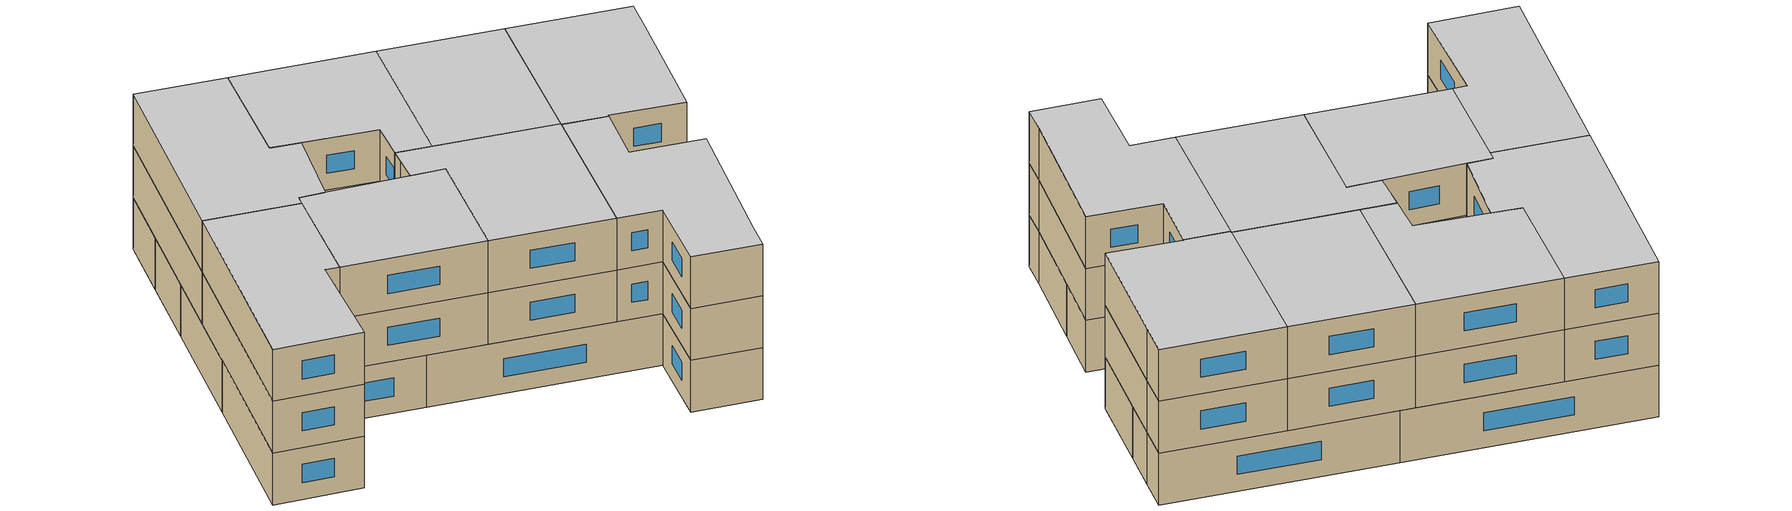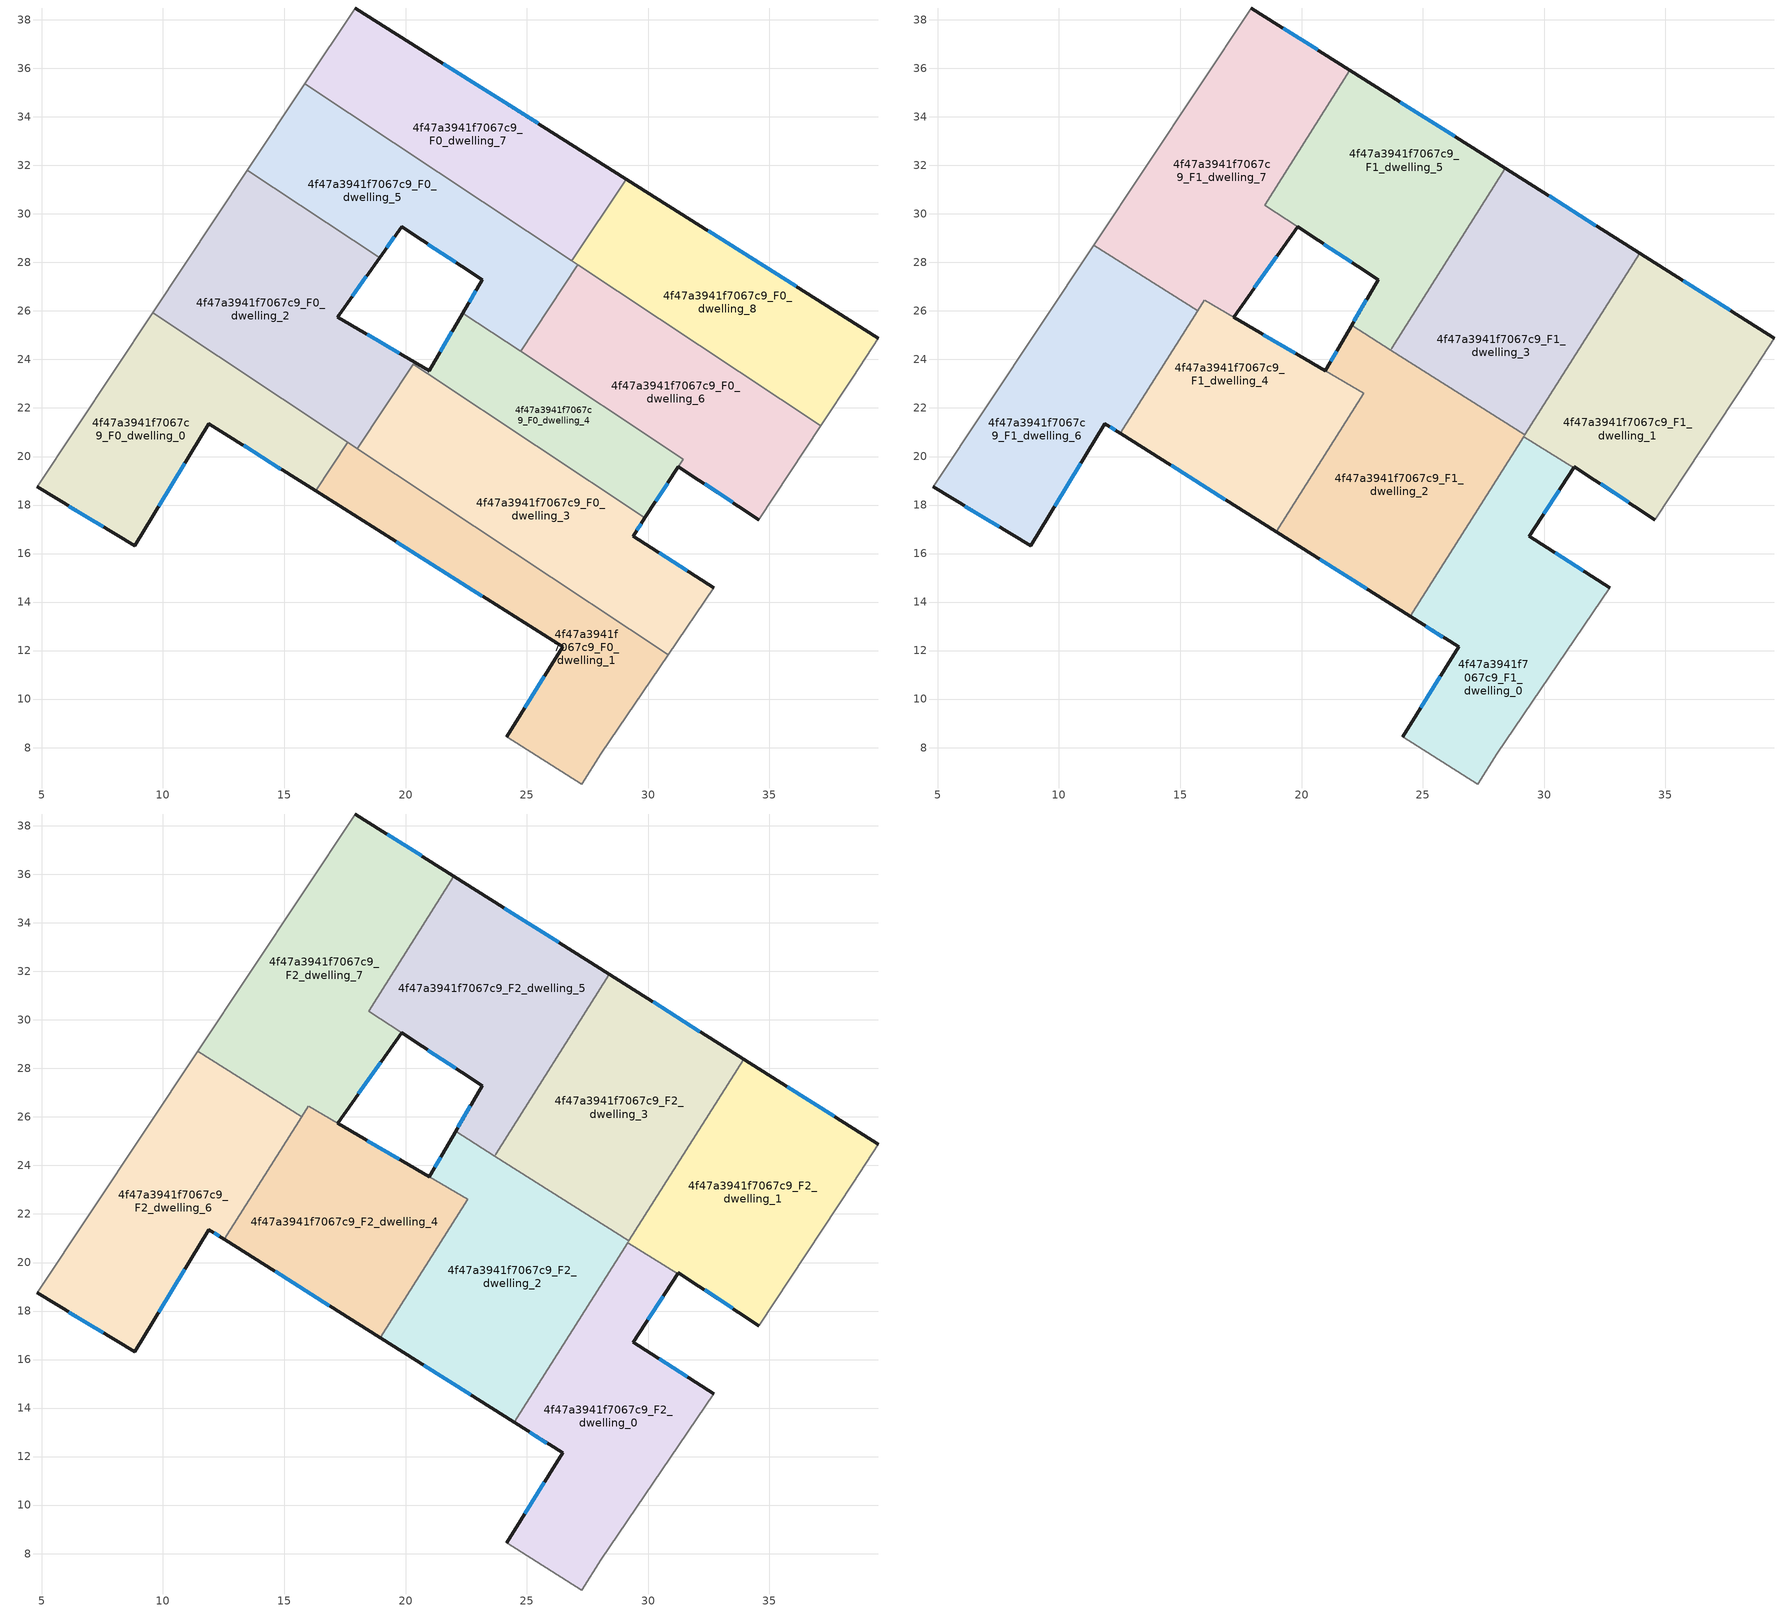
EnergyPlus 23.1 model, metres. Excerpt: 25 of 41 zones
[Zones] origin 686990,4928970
4f47a3941f7067c9_F0_dwelling_0
 floor ground (EU_floor_Construction): 17.63,20.59 16.3,18.58 11.9,21.36 8.84,16.32 4.82,18.75 9.58,25.92 z0
 wall outside (EU_wall_Construction): 4.82,18.75 8.84,16.32 11.9,21.36 16.3,18.58 z0:3
 wall adiabatic (EU_wall_Construction): 9.58,25.92 4.82,18.75 z0:3
 wall to 4f47a3941f7067c9_F0_dwelling_1 (EU_wall_Construction): 16.3,18.58 17.63,20.59 z0:3
 wall to 4f47a3941f7067c9_F0_dwelling_2 (EU_wall_Construction): 17.63,20.59 9.58,25.92 z0:3
 window (EU_Window_Construction): 6.13,17.96 7.53,17.11 / 13.33,20.46 14.87,19.48 / 9.83,17.96 10.9,19.72 z0.98:2.02
4f47a3941f7067c9_F0_dwelling_1
 floor ground (EU_floor_Construction): 30.83,11.83 28.08,7.77 27.26,6.5 24.17,8.45 26.48,12.15 16.3,18.58 17.63,20.59 z0
 wall outside (EU_wall_Construction): 16.3,18.58 26.48,12.15 24.17,8.45 z0:3
 wall adiabatic (EU_wall_Construction): 24.17,8.45 27.26,6.5 28.08,7.77 30.83,11.83 z0:3
 wall to 4f47a3941f7067c9_F0_dwelling_3 (EU_wall_Construction): 30.83,11.83 18.01,20.33 z0:3
 wall to 4f47a3941f7067c9_F0_dwelling_2 (EU_wall_Construction): 18.01,20.33 17.63,20.59 z0:3
 window (EU_Window_Construction): 25.73,10.95 24.92,9.65 / 19.61,16.49 23.17,14.24 z0.98:2.02
4f47a3941f7067c9_F0_dwelling_2
 floor ground (EU_floor_Construction): 18.93,28.19 17.26,25.84 17.2,25.75 20.98,23.54 20.91,23.42 20.32,23.8 18.02,20.33 9.58,25.92 13.48,31.8 z0
 wall outside (EU_wall_Construction): 20.98,23.54 17.2,25.75 17.26,25.84 18.93,28.19 z0:3
 wall adiabatic (EU_wall_Construction): 13.48,31.8 9.58,25.92 z0:3
 wall to 4f47a3941f7067c9_F0_dwelling_5 (EU_wall_Construction): 18.93,28.19 13.48,31.8 z0:3
 wall to 4f47a3941f7067c9_F0_dwelling_3 (EU_wall_Construction): 18.02,20.33 20.32,23.8 20.91,23.42 z0:3
 wall to 4f47a3941f7067c9_F0_dwelling_4 (EU_wall_Construction): 20.91,23.42 20.98,23.54 z0:3
 window (EU_Window_Construction): 17.8,26.6 18.39,27.42 / 19.75,24.26 18.43,25.03 z0.98:2.02
4f47a3941f7067c9_F0_dwelling_3
 floor ground (EU_floor_Construction): 29.87,17.47 29.38,16.72 32.7,14.59 30.83,11.83 18.02,20.33 20.32,23.81 z0
 wall outside (EU_wall_Construction): 32.7,14.59 29.38,16.72 29.87,17.47 z0:3
 wall adiabatic (EU_wall_Construction): 30.83,11.83 32.7,14.59 z0:3
 wall to 4f47a3941f7067c9_F0_dwelling_4 (EU_wall_Construction): 29.87,17.47 20.91,23.42 z0:3
 window (EU_Window_Construction): 31.62,15.28 30.46,16.03 / 29.54,16.96 29.71,17.23 z0.98:2.02
 ceiling adiabatic (EU_roof_Construction): 25.65,15.26 27.88,18.79 20.32,23.8 22.43,22.41 20.2,18.88 z3
4f47a3941f7067c9_F0_dwelling_4
 floor ground (EU_floor_Construction): 31.45,19.88 29.87,17.47 20.91,23.42 20.98,23.54 22.36,25.91 z0
 wall outside (EU_wall_Construction): 22.36,25.91 20.98,23.54 / 29.87,17.47 31.25,19.58 z0:3
 wall to 4f47a3941f7067c9_F0_dwelling_6 (EU_wall_Construction): 31.25,19.58 31.45,19.88 24.74,24.33 z0:3
 wall to 4f47a3941f7067c9_F0_dwelling_5 (EU_wall_Construction): 24.74,24.33 22.36,25.91 z0:3
 window (EU_Window_Construction): 21.91,25.14 21.43,24.31 / 30.32,18.16 30.8,18.89 z0.98:2.02
4f47a3941f7067c9_F0_dwelling_5
 floor ground (EU_floor_Construction): 27.11,27.9 24.74,24.33 22.36,25.91 23.16,27.29 19.84,29.47 18.93,28.19 13.48,31.8 15.85,35.37 z0
 wall outside (EU_wall_Construction): 18.93,28.19 19.84,29.47 23.16,27.29 22.36,25.91 z0:3
 wall adiabatic (EU_wall_Construction): 15.85,35.37 13.48,31.8 z0:3
 wall to 4f47a3941f7067c9_F0_dwelling_6 (EU_wall_Construction): 24.74,24.33 27.11,27.9 z0:3
 wall to 4f47a3941f7067c9_F0_dwelling_7 (EU_wall_Construction): 26.86,28.07 15.85,35.37 z0:3
 wall to 4f47a3941f7067c9_F0_dwelling_8 (EU_wall_Construction): 27.11,27.9 26.86,28.07 z0:3
 window (EU_Window_Construction): 20.92,28.76 22.08,28 / 19.22,28.6 19.54,29.05 / 22.9,26.84 22.62,26.36 z0.98:2.02
4f47a3941f7067c9_F0_dwelling_6
 floor ground (EU_floor_Construction): 37.11,21.26 34.57,17.4 31.25,19.58 31.45,19.88 24.74,24.33 27.11,27.9 z0
 wall outside (EU_wall_Construction): 31.25,19.58 34.57,17.4 z0:3
 wall adiabatic (EU_wall_Construction): 34.57,17.4 37.11,21.26 z0:3
 wall to 4f47a3941f7067c9_F0_dwelling_8 (EU_wall_Construction): 37.11,21.26 27.11,27.9 z0:3
 window (EU_Window_Construction): 32.33,18.87 33.49,18.11 z0.98:2.02
4f47a3941f7067c9_F0_dwelling_7
 floor ground (EU_floor_Construction): 29.1,31.44 26.86,28.07 15.85,35.37 17.93,38.49 z0
 wall outside (EU_wall_Construction): 29.1,31.44 17.93,38.49 z0:3
 wall to 4f47a3941f7067c9_F0_dwelling_8 (EU_wall_Construction): 26.86,28.07 29.1,31.44 z0:3
 wall adiabatic (EU_wall_Construction): 17.93,38.49 15.85,35.37 z0:3
 window (EU_Window_Construction): 25.47,33.73 21.56,36.2 z0.98:2.02
4f47a3941f7067c9_F0_dwelling_8
 floor ground (EU_floor_Construction): 39.49,24.88 38.45,23.29 37.11,21.26 26.86,28.07 29.1,31.44 z0
 wall outside (EU_wall_Construction): 39.49,24.88 29.1,31.44 z0:3
 wall adiabatic (EU_wall_Construction): 37.11,21.26 38.45,23.29 39.49,24.88 z0:3
 window (EU_Window_Construction): 36.11,27.01 32.48,29.3 z0.98:2.02
4f47a3941f7067c9_F1_dwelling_0
 floor to 4f47a3941f7067c9_F0_dwelling_1 (EU_floor_Construction): 30.83,11.83 28.08,7.77 27.26,6.5 24.17,8.45 26.48,12.15 24.48,13.41 25.65,15.26 z3
 floor to 4f47a3941f7067c9_F0_dwelling_4 (EU_floor_Construction): 31.21,19.53 29.87,17.47 27.88,18.79 29.16,20.82 z3
 floor to 4f47a3941f7067c9_F0_dwelling_3 (EU_floor_Construction): 29.87,17.47 29.38,16.72 32.7,14.59 30.83,11.83 25.65,15.26 27.88,18.79 z3
 wall outside (EU_wall_Construction): 32.7,14.59 29.38,16.72 31.21,19.53 / 24.48,13.41 26.48,12.15 24.17,8.45 z3:6
 wall adiabatic (EU_wall_Construction): 24.17,8.45 27.26,6.5 28.08,7.77 32.7,14.59 z3:6
 wall to 4f47a3941f7067c9_F1_dwelling_1 (EU_wall_Construction): 31.21,19.53 29.16,20.82 z3:6
 wall to 4f47a3941f7067c9_F1_dwelling_2 (EU_wall_Construction): 29.16,20.82 24.48,13.41 z3:6
 window (EU_Window_Construction): 29.98,17.63 30.62,18.61 / 31.62,15.28 30.46,16.03 / 25.73,10.95 24.92,9.65 / 25.13,13 25.83,12.56 z3.98:5.02
4f47a3941f7067c9_F1_dwelling_1
 floor to 4f47a3941f7067c9_F0_dwelling_6 (EU_floor_Construction): 37.11,21.26 34.57,17.4 31.25,19.58 31.45,19.88 29.42,21.23 31.7,24.85 z3
 floor to 4f47a3941f7067c9_F0_dwelling_8 (EU_floor_Construction): 39.49,24.88 38.45,23.29 37.11,21.26 31.7,24.85 33.93,28.38 z3
 floor to 4f47a3941f7067c9_F0_dwelling_4 (EU_floor_Construction): 31.45,19.88 31.21,19.53 29.16,20.82 29.42,21.23 z3
 wall outside (EU_wall_Construction): 39.49,24.88 33.93,28.38 / 31.21,19.53 31.25,19.58 34.57,17.4 z3:6
 wall adiabatic (EU_wall_Construction): 34.57,17.41 38.45,23.29 39.49,24.88 z3:6
 wall to 4f47a3941f7067c9_F1_dwelling_3 (EU_wall_Construction): 33.93,28.38 29.21,20.9 z3:6
 wall to 4f47a3941f7067c9_F1_dwelling_2 (EU_wall_Construction): 29.21,20.9 29.16,20.82 z3:6
 window (EU_Window_Construction): 37.68,26.02 35.74,27.24 / 32.33,18.87 33.49,18.11 z3.98:5.02
4f47a3941f7067c9_F1_dwelling_2
 floor to 4f47a3941f7067c9_F0_dwelling_1 (EU_floor_Construction): 25.65,15.26 24.48,13.41 18.95,16.9 20.2,18.88 z3
 floor to 4f47a3941f7067c9_F0_dwelling_4 (EU_floor_Construction): 29.21,20.9 27.88,18.79 22.43,22.41 22.56,22.62 20.98,23.54 22.06,25.41 z3
 floor adiabatic (EU_floor_Construction): 27.88,18.79 25.65,15.26 20.2,18.88 22.43,22.41 z3
 wall outside (EU_wall_Construction): 18.95,16.9 24.48,13.41 / 21.67,24.74 20.98,23.54 z3:6
 wall to 4f47a3941f7067c9_F1_dwelling_5 (EU_wall_Construction): 23.72,24.46 23.68,24.39 22.06,25.41 21.67,24.74 z3:6
 wall to 4f47a3941f7067c9_F1_dwelling_3 (EU_wall_Construction): 29.21,20.9 23.68,24.39 23.72,24.46 z3:6
 wall to 4f47a3941f7067c9_F1_dwelling_4 (EU_wall_Construction): 22.56,22.61 18.95,16.9 / 20.98,23.54 22.56,22.62 z3:6
 window (EU_Window_Construction): 20.75,15.77 22.68,14.55 / 21.45,24.35 21.2,23.93 z3.98:5.02
4f47a3941f7067c9_F1_dwelling_3
 floor to 4f47a3941f7067c9_F0_dwelling_6 (EU_floor_Construction): 31.7,24.85 29.42,21.23 24.74,24.33 27.11,27.9 z3
 floor to 4f47a3941f7067c9_F0_dwelling_7 (EU_floor_Construction): 29.1,31.44 26.86,28.07 26.25,28.47 28.4,31.88 z3
 floor to 4f47a3941f7067c9_F0_dwelling_8 (EU_floor_Construction): 33.93,28.38 31.7,24.85 26.86,28.07 29.1,31.44 z3
 floor to 4f47a3941f7067c9_F0_dwelling_5 (EU_floor_Construction): 27.11,27.9 24.74,24.33 23.97,24.85 26.25,28.47 z3
 floor to 4f47a3941f7067c9_F0_dwelling_4 (EU_floor_Construction): 29.42,21.23 29.21,20.9 23.68,24.39 23.72,24.46 23.97,24.85 z3
 wall outside (EU_wall_Construction): 33.93,28.38 28.4,31.88 z3:6
 wall to 4f47a3941f7067c9_F1_dwelling_5 (EU_wall_Construction): 28.4,31.88 23.72,24.46 z3:6
 window (EU_Window_Construction): 32.14,29.52 30.2,30.74 z3.98:5.02
4f47a3941f7067c9_F1_dwelling_4
 floor to 4f47a3941f7067c9_F0_dwelling_2 (EU_floor_Construction): 20.32,23.8 18.02,20.33 13.87,23.08 16,26.44 17.2,25.75 20.98,23.54 20.91,23.42 z3
 floor to 4f47a3941f7067c9_F0_dwelling_0 (EU_floor_Construction): 17.63,20.59 16.3,18.58 12.54,20.96 13.87,23.08 z3
 floor to 4f47a3941f7067c9_F0_dwelling_1 (EU_floor_Construction): 20.2,18.88 18.95,16.9 16.3,18.58 17.63,20.59 z3
 floor to 4f47a3941f7067c9_F0_dwelling_3 (EU_floor_Construction): 22.43,22.41 20.2,18.88 18.02,20.33 20.32,23.8 z3
 floor to 4f47a3941f7067c9_F0_dwelling_4 (EU_floor_Construction): 22.56,22.61 22.43,22.41 20.91,23.42 20.98,23.54 21.14,23.45 z3
 wall outside (EU_wall_Construction): 20.97,23.54 17.2,25.75 / 12.54,20.96 18.95,16.9 z3:6
 wall to 4f47a3941f7067c9_F1_dwelling_6 (EU_wall_Construction): 15.73,26.01 12.54,20.96 z3:6
 wall to 4f47a3941f7067c9_F1_dwelling_7 (EU_wall_Construction): 17.2,25.75 16,26.44 15.73,26.01 z3:6
 window (EU_Window_Construction): 19.75,24.26 18.43,25.03 / 14.62,19.64 16.87,18.22 z3.98:5.02
4f47a3941f7067c9_F1_dwelling_5
 floor to 4f47a3941f7067c9_F0_dwelling_4 (EU_floor_Construction): 23.97,24.85 23.72,24.46 23.68,24.39 22.06,25.41 21.71,24.79 22.36,25.91 z3
 floor to 4f47a3941f7067c9_F0_dwelling_7 (EU_floor_Construction): 28.4,31.88 26.25,28.47 19.93,32.67 21.99,35.93 z3
 floor to 4f47a3941f7067c9_F0_dwelling_5 (EU_floor_Construction): 26.25,28.47 23.97,24.85 22.36,25.91 23.16,27.29 18.48,30.36 19.93,32.67 z3
 wall outside (EU_wall_Construction): 28.4,31.88 21.99,35.93 / 19.84,29.47 23.16,27.29 21.67,24.74 z3:6
 wall to 4f47a3941f7067c9_F1_dwelling_7 (EU_wall_Construction): 21.99,35.93 18.48,30.37 / 18.48,30.36 19.84,29.47 z3:6
 window (EU_Window_Construction): 26.32,33.19 24.07,34.61 / 22.68,26.46 22.16,25.57 / 20.92,28.76 22.08,28 z3.98:5.02
4f47a3941f7067c9_F1_dwelling_6
 floor to 4f47a3941f7067c9_F0_dwelling_0 (EU_floor_Construction): 13.87,23.08 12.54,20.96 11.9,21.36 8.84,16.32 4.82,18.75 9.58,25.92 z3
 floor to 4f47a3941f7067c9_F0_dwelling_2 (EU_floor_Construction): 15.73,26.01 13.87,23.08 9.58,25.92 11.44,28.72 z3
 wall outside (EU_wall_Construction): 4.82,18.75 8.84,16.32 11.9,21.36 12.54,20.96 z3:6
 wall to 4f47a3941f7067c9_F1_dwelling_7 (EU_wall_Construction): 15.73,26.01 11.44,28.72 z3:6
 wall adiabatic (EU_wall_Construction): 11.44,28.72 4.82,18.75 z3:6
 window (EU_Window_Construction): 12.11,21.23 12.33,21.09 / 9.83,17.96 10.9,19.72 / 6.13,17.96 7.53,17.11 z3.98:5.02
4f47a3941f7067c9_F1_dwelling_7
 floor to 4f47a3941f7067c9_F0_dwelling_2 (EU_floor_Construction): 18.93,28.19 17.26,25.84 17.2,25.75 16,26.45 15.73,26.01 11.44,28.72 13.48,31.8 z3
 floor to 4f47a3941f7067c9_F0_dwelling_5 (EU_floor_Construction): 19.93,32.67 18.48,30.36 19.84,29.47 18.93,28.19 13.48,31.8 15.86,35.37 z3
 floor to 4f47a3941f7067c9_F0_dwelling_7 (EU_floor_Construction): 21.99,35.93 19.93,32.67 15.86,35.37 17.93,38.49 z3
 wall outside (EU_wall_Construction): 21.99,35.93 17.93,38.49 / 17.2,25.75 19.84,29.47 z3:6
 wall adiabatic (EU_wall_Construction): 17.93,38.49 11.44,28.72 z3:6
 window (EU_Window_Construction): 20.67,36.76 19.25,37.66 / 18.06,26.96 18.98,28.26 z3.98:5.02
4f47a3941f7067c9_F2_dwelling_0
 floor to 4f47a3941f7067c9_F1_dwelling_0 (EU_floor_Construction): 31.21,19.53 29.38,16.72 32.7,14.59 28.08,7.77 27.26,6.5 24.17,8.45 26.48,12.15 24.48,13.41 29.16,20.82 z6
 wall outside (EU_wall_Construction): 32.7,14.59 29.38,16.72 31.21,19.53 / 24.48,13.41 26.48,12.15 24.17,8.45 z6:9
 wall adiabatic (EU_wall_Construction): 24.17,8.45 27.26,6.5 28.08,7.77 32.7,14.59 z6:9
 wall to 4f47a3941f7067c9_F2_dwelling_1 (EU_wall_Construction): 31.21,19.53 29.16,20.82 z6:9
 wall to 4f47a3941f7067c9_F2_dwelling_2 (EU_wall_Construction): 29.16,20.82 24.48,13.41 z6:9
 window (EU_Window_Construction): 29.98,17.63 30.62,18.61 / 31.62,15.28 30.46,16.03 / 25.73,10.95 24.92,9.65 / 25.13,13 25.83,12.56 z6.98:8.02
 ceiling to 4f47a3941f7067c9_F3_dwelling_0 (EU_floor_Construction): 28.08,7.77 32.7,14.59 29.38,16.72 31.21,19.53 29.16,20.82 24.48,13.41 26.48,12.15 24.17,8.45 27.26,6.5 z9
4f47a3941f7067c9_F2_dwelling_1
 floor to 4f47a3941f7067c9_F1_dwelling_1 (EU_floor_Construction): 39.49,24.88 38.45,23.29 34.57,17.4 31.25,19.58 31.21,19.53 29.16,20.82 33.93,28.38 z6
 wall outside (EU_wall_Construction): 39.49,24.88 33.93,28.38 / 31.21,19.53 31.25,19.58 34.57,17.4 z6:9
 wall adiabatic (EU_wall_Construction): 34.57,17.41 38.45,23.29 39.49,24.88 z6:9
 wall to 4f47a3941f7067c9_F2_dwelling_3 (EU_wall_Construction): 33.93,28.38 29.21,20.9 z6:9
 wall to 4f47a3941f7067c9_F2_dwelling_2 (EU_wall_Construction): 29.21,20.9 29.16,20.82 z6:9
 window (EU_Window_Construction): 37.68,26.02 35.74,27.24 / 32.33,18.87 33.49,18.11 z6.98:8.02
 ceiling to 4f47a3941f7067c9_F3_dwelling_1 (EU_floor_Construction): 34.57,17.4 38.45,23.29 39.49,24.88 33.93,28.38 29.16,20.82 31.21,19.53 31.25,19.58 z9
4f47a3941f7067c9_F2_dwelling_2
 floor to 4f47a3941f7067c9_F1_dwelling_2 (EU_floor_Construction): 29.21,20.9 24.48,13.41 18.95,16.9 22.56,22.62 20.98,23.54 22.06,25.41 z6
 wall outside (EU_wall_Construction): 18.95,16.9 24.48,13.41 / 21.67,24.74 20.98,23.54 z6:9
 wall to 4f47a3941f7067c9_F2_dwelling_5 (EU_wall_Construction): 23.72,24.46 23.68,24.39 22.06,25.41 21.67,24.74 z6:9
 wall to 4f47a3941f7067c9_F2_dwelling_3 (EU_wall_Construction): 29.21,20.9 23.68,24.39 23.72,24.46 z6:9
 wall to 4f47a3941f7067c9_F2_dwelling_4 (EU_wall_Construction): 22.56,22.61 18.95,16.9 / 20.98,23.54 22.56,22.62 z6:9
 window (EU_Window_Construction): 20.75,15.77 22.68,14.55 / 21.45,24.35 21.2,23.93 z6.98:8.02
 ceiling to 4f47a3941f7067c9_F3_dwelling_2 (EU_floor_Construction): 24.48,13.41 29.21,20.9 22.06,25.41 20.98,23.54 22.56,22.62 18.95,16.9 z9
4f47a3941f7067c9_F2_dwelling_3
 floor to 4f47a3941f7067c9_F1_dwelling_3 (EU_floor_Construction): 33.93,28.38 29.21,20.9 23.68,24.39 23.72,24.46 28.4,31.88 z6
 wall outside (EU_wall_Construction): 33.93,28.38 28.4,31.88 z6:9
 wall to 4f47a3941f7067c9_F2_dwelling_5 (EU_wall_Construction): 28.4,31.88 23.72,24.46 z6:9
 window (EU_Window_Construction): 32.14,29.52 30.2,30.74 z6.98:8.02
 ceiling to 4f47a3941f7067c9_F3_dwelling_3 (EU_floor_Construction): 29.21,20.9 33.93,28.38 28.4,31.88 23.72,24.46 23.68,24.39 z9
4f47a3941f7067c9_F2_dwelling_4
 floor to 4f47a3941f7067c9_F1_dwelling_4 (EU_floor_Construction): 20.97,23.54 22.56,22.61 18.95,16.9 12.54,20.96 16,26.44 17.2,25.75 z6
 wall outside (EU_wall_Construction): 20.97,23.54 17.2,25.75 / 12.54,20.96 18.95,16.9 z6:9
 wall to 4f47a3941f7067c9_F2_dwelling_6 (EU_wall_Construction): 15.73,26.01 12.54,20.96 z6:9
 wall to 4f47a3941f7067c9_F2_dwelling_7 (EU_wall_Construction): 17.2,25.75 16,26.44 15.73,26.01 z6:9
 window (EU_Window_Construction): 19.75,24.26 18.43,25.03 / 14.62,19.64 16.87,18.22 z6.98:8.02
 ceiling to 4f47a3941f7067c9_F3_dwelling_4 (EU_floor_Construction): 18.95,16.9 22.56,22.61 20.97,23.54 17.2,25.75 16,26.44 12.54,20.96 z9
4f47a3941f7067c9_F2_dwelling_5
 floor to 4f47a3941f7067c9_F1_dwelling_5 (EU_floor_Construction): 28.4,31.88 23.72,24.46 23.68,24.39 22.06,25.41 21.67,24.74 23.16,27.29 18.48,30.37 21.99,35.93 z6
 wall outside (EU_wall_Construction): 28.4,31.88 21.99,35.93 / 19.84,29.47 23.16,27.29 21.67,24.74 z6:9
 wall to 4f47a3941f7067c9_F2_dwelling_7 (EU_wall_Construction): 21.99,35.93 18.48,30.37 / 18.48,30.36 19.84,29.47 z6:9
 window (EU_Window_Construction): 26.32,33.19 24.07,34.61 / 22.68,26.46 22.16,25.57 / 20.92,28.76 22.08,28 z6.98:8.02
 ceiling to 4f47a3941f7067c9_F3_dwelling_5 (EU_floor_Construction): 23.72,24.46 28.4,31.88 21.99,35.93 18.48,30.37 23.16,27.29 21.67,24.74 22.06,25.41 23.68,24.39 z9
4f47a3941f7067c9_F2_dwelling_6
 floor to 4f47a3941f7067c9_F1_dwelling_6 (EU_floor_Construction): 15.73,26.01 12.54,20.96 11.9,21.36 8.84,16.32 4.82,18.75 11.44,28.72 z6
 wall outside (EU_wall_Construction): 4.82,18.75 8.84,16.32 11.9,21.36 12.54,20.96 z6:9
 wall to 4f47a3941f7067c9_F2_dwelling_7 (EU_wall_Construction): 15.73,26.01 11.44,28.72 z6:9
 wall adiabatic (EU_wall_Construction): 11.44,28.72 4.82,18.75 z6:9
 window (EU_Window_Construction): 12.11,21.23 12.33,21.09 / 9.83,17.96 10.9,19.72 / 6.13,17.96 7.53,17.11 z6.98:8.02
 ceiling to 4f47a3941f7067c9_F3_dwelling_6 (EU_floor_Construction): 12.54,20.96 15.73,26.01 11.44,28.72 4.82,18.75 8.84,16.32 11.9,21.36 z9
4f47a3941f7067c9_F2_dwelling_7
 floor to 4f47a3941f7067c9_F1_dwelling_7 (EU_floor_Construction): 21.99,35.93 18.48,30.36 19.84,29.47 17.2,25.75 16,26.45 15.73,26.01 11.44,28.72 17.93,38.49 z6
 wall outside (EU_wall_Construction): 21.99,35.93 17.93,38.49 / 17.2,25.75 19.84,29.47 z6:9
 wall adiabatic (EU_wall_Construction): 17.93,38.49 11.44,28.72 z6:9
 window (EU_Window_Construction): 20.67,36.76 19.25,37.66 / 18.06,26.96 18.98,28.26 z6.98:8.02
 ceiling to 4f47a3941f7067c9_F3_dwelling_7 (EU_floor_Construction): 19.84,29.47 18.48,30.36 21.99,35.93 17.93,38.49 11.44,28.72 15.73,26.01 16,26.45 17.2,25.75 z9
[Building]
EU S2 Campaign: North Axis=0; Terrain=City; Solar Distribution=FullExterior
[Site:Location]
Bologna: Latitude=44.5; Longitude=11.25; Time Zone=1; Elevation=37
[SizingPeriod:WeatherFileDays]
AnnualSizingPeriod: Begin Month=1; Begin Day of Month=1; End Month=12; End Day of Month=31; Day of Week for Start Day=Monday; Use Weather File Daylight Saving Period=No; Use Weather File Rain and Snow Indicators=No
[MATERIAL]
EU_InternalMass_Material: Roughness=MediumRough; Thickness=0.1; Conductivity=1; Density=1800; Specific Heat=900; Thermal Absorptance=0.9; Solar Absorptance=0.7; Visible Absorptance=0.7
[MATERIAL:NOMASS] Roughness=MediumRough; Thermal Absorptance=0.9; Solar Absorptance=0.7; Visible Absorptance=0.7
Name | Thermal Resistance
EU_wall_NoMass | 0.905828
EU_roof_NoMass | 0.37593
EU_floor_NoMass | 0.67114
[WINDOWMATERIAL:SIMPLEGLAZINGSYSTEM]
EU_Window_SimpleGlazing: UFactor=4.52486; Solar Heat Gain Coefficient=0.85; Visible Transmittance=0.85
[CONSTRUCTION]
EU_wall_Construction: EU_wall_NoMass
EU_roof_Construction: EU_roof_NoMass
EU_floor_Construction: EU_floor_NoMass
EU_Window_Construction: EU_Window_SimpleGlazing
EU_InternalMass_Construction: EU_InternalMass_Material
[ZONE] Type=1; Multiplier=1; Ceiling Height=autocalculate; Floor Area=autocalculate; Part of Total Floor Area=Yes
Name | Volume
4f47a3941f7067c9_F0_dwelling_0 | 154.389
4f47a3941f7067c9_F1_dwelling_0; 4f47a3941f7067c9_F2_dwelling_0 | 173.708
4f47a3941f7067c9_F0_dwelling_1 | 154.398
4f47a3941f7067c9_F1_dwelling_1; 4f47a3941f7067c9_F2_dwelling_1 | 173.711
4f47a3941f7067c9_F0_dwelling_2 | 182.973
4f47a3941f7067c9_F1_dwelling_2; 4f47a3941f7067c9_F2_dwelling_2 | 185.617
4f47a3941f7067c9_F0_dwelling_3 | 182.438
4f47a3941f7067c9_F1_dwelling_3; 4f47a3941f7067c9_F2_dwelling_3 | 173.706
4f47a3941f7067c9_F0_dwelling_4 | 93.6313
4f47a3941f7067c9_F1_dwelling_4; 4f47a3941f7067c9_F2_dwelling_4 | 150.787
4f47a3941f7067c9_F0_dwelling_5 | 154.402
4f47a3941f7067c9_F1_dwelling_5 | 163.904
4f47a3941f7067c9_F2_dwelling_5 | 163.87
4f47a3941f7067c9_F0_dwelling_6 | 158.625
4f47a3941f7067c9_F1_dwelling_6; 4f47a3941f7067c9_F2_dwelling_6 | 173.703
4f47a3941f7067c9_F0_dwelling_7 | 154.384
4f47a3941f7067c9_F1_dwelling_7; 4f47a3941f7067c9_F2_dwelling_7 | 194.457
4f47a3941f7067c9_F0_dwelling_8 | 154.373
[INTERNALMASS] Construction=EU_InternalMass_Construction
Name | Zone or ZoneList | Surface Area
4f47a3941f7067c9_F0_dwelling_0_EU_InternalMass | 4f47a3941f7067c9_F0_dwelling_0 | 51.4623
4f47a3941f7067c9_F0_dwelling_1_EU_InternalMass | 4f47a3941f7067c9_F0_dwelling_1 | 51.4655
4f47a3941f7067c9_F0_dwelling_2_EU_InternalMass | 4f47a3941f7067c9_F0_dwelling_2 | 60.9893
4f47a3941f7067c9_F0_dwelling_3_EU_InternalMass | 4f47a3941f7067c9_F0_dwelling_3 | 60.8119
4f47a3941f7067c9_F0_dwelling_4_EU_InternalMass | 4f47a3941f7067c9_F0_dwelling_4 | 31.214
4f47a3941f7067c9_F0_dwelling_5_EU_InternalMass | 4f47a3941f7067c9_F0_dwelling_5 | 51.4682
4f47a3941f7067c9_F0_dwelling_6_EU_InternalMass | 4f47a3941f7067c9_F0_dwelling_6 | 52.8748
4f47a3941f7067c9_F0_dwelling_7_EU_InternalMass | 4f47a3941f7067c9_F0_dwelling_7 | 51.4611
4f47a3941f7067c9_F0_dwelling_8_EU_InternalMass | 4f47a3941f7067c9_F0_dwelling_8 | 51.4584
4f47a3941f7067c9_F1_dwelling_0_EU_InternalMass | 4f47a3941f7067c9_F1_dwelling_0 | 57.9025
4f47a3941f7067c9_F1_dwelling_1_EU_InternalMass | 4f47a3941f7067c9_F1_dwelling_1 | 57.9049
4f47a3941f7067c9_F1_dwelling_2_EU_InternalMass | 4f47a3941f7067c9_F1_dwelling_2 | 61.8776
4f47a3941f7067c9_F1_dwelling_3_EU_InternalMass | 4f47a3941f7067c9_F1_dwelling_3 | 57.8991
4f47a3941f7067c9_F1_dwelling_4_EU_InternalMass | 4f47a3941f7067c9_F1_dwelling_4 | 50.27
4f47a3941f7067c9_F1_dwelling_5_EU_InternalMass | 4f47a3941f7067c9_F1_dwelling_5 | 54.6381
4f47a3941f7067c9_F1_dwelling_6_EU_InternalMass | 4f47a3941f7067c9_F1_dwelling_6 | 57.901
4f47a3941f7067c9_F1_dwelling_7_EU_InternalMass | 4f47a3941f7067c9_F1_dwelling_7 | 64.8188
4f47a3941f7067c9_F2_dwelling_0_EU_InternalMass | 4f47a3941f7067c9_F2_dwelling_0 | 57.9025
4f47a3941f7067c9_F2_dwelling_1_EU_InternalMass | 4f47a3941f7067c9_F2_dwelling_1 | 57.9049
4f47a3941f7067c9_F2_dwelling_2_EU_InternalMass | 4f47a3941f7067c9_F2_dwelling_2 | 61.8776
4f47a3941f7067c9_F2_dwelling_3_EU_InternalMass | 4f47a3941f7067c9_F2_dwelling_3 | 57.8991
4f47a3941f7067c9_F2_dwelling_4_EU_InternalMass | 4f47a3941f7067c9_F2_dwelling_4 | 50.27
4f47a3941f7067c9_F2_dwelling_5_EU_InternalMass | 4f47a3941f7067c9_F2_dwelling_5 | 54.6381
4f47a3941f7067c9_F2_dwelling_6_EU_InternalMass | 4f47a3941f7067c9_F2_dwelling_6 | 57.901
4f47a3941f7067c9_F2_dwelling_7_EU_InternalMass | 4f47a3941f7067c9_F2_dwelling_7 | 64.8188
[OTHEREQUIPMENT] Fuel Type=Electricity; Design Level Calculation Method=Watts/Area; Power per Zone Floor Area=1; Fraction Latent=0; Fraction Radiant=0; Fraction Lost=0; Carbon Dioxide Generation Rate=0; EndUse Subcategory=EU_Step8_InternalGains
Name | Zone or ZoneList or Space or SpaceList | Schedule
EU_Step8_InternalGain_4f47a3941f7067c9_F0_dwelling_0_f000 | 4f47a3941f7067c9_F0_dwelling_0 | EU_Step8_GainSchedule_4f47a3941f7067c9_F0_dwelling_0_f000
EU_Step8_InternalGain_4f47a3941f7067c9_F0_dwelling_1_f000 | 4f47a3941f7067c9_F0_dwelling_1 | EU_Step8_GainSchedule_4f47a3941f7067c9_F0_dwelling_1_f000
EU_Step8_InternalGain_4f47a3941f7067c9_F0_dwelling_2_f000 | 4f47a3941f7067c9_F0_dwelling_2 | EU_Step8_GainSchedule_4f47a3941f7067c9_F0_dwelling_2_f000
EU_Step8_InternalGain_4f47a3941f7067c9_F0_dwelling_3_f000 | 4f47a3941f7067c9_F0_dwelling_3 | EU_Step8_GainSchedule_4f47a3941f7067c9_F0_dwelling_3_f000
EU_Step8_InternalGain_4f47a3941f7067c9_F0_dwelling_4_f000 | 4f47a3941f7067c9_F0_dwelling_4 | EU_Step8_GainSchedule_4f47a3941f7067c9_F0_dwelling_4_f000
EU_Step8_InternalGain_4f47a3941f7067c9_F0_dwelling_5_f000 | 4f47a3941f7067c9_F0_dwelling_5 | EU_Step8_GainSchedule_4f47a3941f7067c9_F0_dwelling_5_f000
EU_Step8_InternalGain_4f47a3941f7067c9_F0_dwelling_6_f000 | 4f47a3941f7067c9_F0_dwelling_6 | EU_Step8_GainSchedule_4f47a3941f7067c9_F0_dwelling_6_f000
EU_Step8_InternalGain_4f47a3941f7067c9_F0_dwelling_7_f000 | 4f47a3941f7067c9_F0_dwelling_7 | EU_Step8_GainSchedule_4f47a3941f7067c9_F0_dwelling_7_f000
EU_Step8_InternalGain_4f47a3941f7067c9_F0_dwelling_8_f000 | 4f47a3941f7067c9_F0_dwelling_8 | EU_Step8_GainSchedule_4f47a3941f7067c9_F0_dwelling_8_f000
EU_Step8_InternalGain_4f47a3941f7067c9_F1_dwelling_0_f000 | 4f47a3941f7067c9_F1_dwelling_0 | EU_Step8_GainSchedule_4f47a3941f7067c9_F1_dwelling_0_f000
EU_Step8_InternalGain_4f47a3941f7067c9_F1_dwelling_1_f000 | 4f47a3941f7067c9_F1_dwelling_1 | EU_Step8_GainSchedule_4f47a3941f7067c9_F1_dwelling_1_f000
EU_Step8_InternalGain_4f47a3941f7067c9_F1_dwelling_2_f000 | 4f47a3941f7067c9_F1_dwelling_2 | EU_Step8_GainSchedule_4f47a3941f7067c9_F1_dwelling_2_f000
EU_Step8_InternalGain_4f47a3941f7067c9_F1_dwelling_3_f000 | 4f47a3941f7067c9_F1_dwelling_3 | EU_Step8_GainSchedule_4f47a3941f7067c9_F1_dwelling_3_f000
EU_Step8_InternalGain_4f47a3941f7067c9_F1_dwelling_4_f000 | 4f47a3941f7067c9_F1_dwelling_4 | EU_Step8_GainSchedule_4f47a3941f7067c9_F1_dwelling_4_f000
EU_Step8_InternalGain_4f47a3941f7067c9_F1_dwelling_5_f000 | 4f47a3941f7067c9_F1_dwelling_5 | EU_Step8_GainSchedule_4f47a3941f7067c9_F1_dwelling_5_f000
EU_Step8_InternalGain_4f47a3941f7067c9_F1_dwelling_6_f000 | 4f47a3941f7067c9_F1_dwelling_6 | EU_Step8_GainSchedule_4f47a3941f7067c9_F1_dwelling_6_f000
EU_Step8_InternalGain_4f47a3941f7067c9_F1_dwelling_7_f000 | 4f47a3941f7067c9_F1_dwelling_7 | EU_Step8_GainSchedule_4f47a3941f7067c9_F1_dwelling_7_f000
EU_Step8_InternalGain_4f47a3941f7067c9_F2_dwelling_0_f000 | 4f47a3941f7067c9_F2_dwelling_0 | EU_Step8_GainSchedule_4f47a3941f7067c9_F2_dwelling_0_f000
EU_Step8_InternalGain_4f47a3941f7067c9_F2_dwelling_1_f000 | 4f47a3941f7067c9_F2_dwelling_1 | EU_Step8_GainSchedule_4f47a3941f7067c9_F2_dwelling_1_f000
EU_Step8_InternalGain_4f47a3941f7067c9_F2_dwelling_2_f000 | 4f47a3941f7067c9_F2_dwelling_2 | EU_Step8_GainSchedule_4f47a3941f7067c9_F2_dwelling_2_f000
EU_Step8_InternalGain_4f47a3941f7067c9_F2_dwelling_3_f000 | 4f47a3941f7067c9_F2_dwelling_3 | EU_Step8_GainSchedule_4f47a3941f7067c9_F2_dwelling_3_f000
EU_Step8_InternalGain_4f47a3941f7067c9_F2_dwelling_4_f000 | 4f47a3941f7067c9_F2_dwelling_4 | EU_Step8_GainSchedule_4f47a3941f7067c9_F2_dwelling_4_f000
EU_Step8_InternalGain_4f47a3941f7067c9_F2_dwelling_5_f000 | 4f47a3941f7067c9_F2_dwelling_5 | EU_Step8_GainSchedule_4f47a3941f7067c9_F2_dwelling_5_f000
EU_Step8_InternalGain_4f47a3941f7067c9_F2_dwelling_6_f000 | 4f47a3941f7067c9_F2_dwelling_6 | EU_Step8_GainSchedule_4f47a3941f7067c9_F2_dwelling_6_f000
EU_Step8_InternalGain_4f47a3941f7067c9_F2_dwelling_7_f000 | 4f47a3941f7067c9_F2_dwelling_7 | EU_Step8_GainSchedule_4f47a3941f7067c9_F2_dwelling_7_f000
[ZONEVENTILATION:DESIGNFLOWRATE] Schedule=EU_AlwaysOn; Design Flow Rate Calculation Method=AirChanges/Hour; Air Changes per Hour=0.73129; Ventilation Type=Natural; Fan Pressure Rise=0; Fan Total Efficiency=1; Constant Term Coefficient=1; Temperature Term Coefficient=0; Velocity Term Coefficient=0; Velocity Squared Term Coefficient=0; Minimum Indoor Temperature=-100; Maximum Indoor Temperature=100; Delta Temperature=-100; Minimum Outdoor Temperature=-100; Maximum Outdoor Temperature=100; Maximum Wind Speed=40
Name | Zone or ZoneList or Space or SpaceList
EU_ConstantAir_4f47a3941f7067c9_F0_dwelling_0 | 4f47a3941f7067c9_F0_dwelling_0
EU_ConstantAir_4f47a3941f7067c9_F0_dwelling_1 | 4f47a3941f7067c9_F0_dwelling_1
EU_ConstantAir_4f47a3941f7067c9_F0_dwelling_2 | 4f47a3941f7067c9_F0_dwelling_2
EU_ConstantAir_4f47a3941f7067c9_F0_dwelling_3 | 4f47a3941f7067c9_F0_dwelling_3
EU_ConstantAir_4f47a3941f7067c9_F0_dwelling_4 | 4f47a3941f7067c9_F0_dwelling_4
EU_ConstantAir_4f47a3941f7067c9_F0_dwelling_5 | 4f47a3941f7067c9_F0_dwelling_5
EU_ConstantAir_4f47a3941f7067c9_F0_dwelling_6 | 4f47a3941f7067c9_F0_dwelling_6
EU_ConstantAir_4f47a3941f7067c9_F0_dwelling_7 | 4f47a3941f7067c9_F0_dwelling_7
EU_ConstantAir_4f47a3941f7067c9_F0_dwelling_8 | 4f47a3941f7067c9_F0_dwelling_8
EU_ConstantAir_4f47a3941f7067c9_F1_dwelling_0 | 4f47a3941f7067c9_F1_dwelling_0
EU_ConstantAir_4f47a3941f7067c9_F1_dwelling_1 | 4f47a3941f7067c9_F1_dwelling_1
EU_ConstantAir_4f47a3941f7067c9_F1_dwelling_2 | 4f47a3941f7067c9_F1_dwelling_2
EU_ConstantAir_4f47a3941f7067c9_F1_dwelling_3 | 4f47a3941f7067c9_F1_dwelling_3
EU_ConstantAir_4f47a3941f7067c9_F1_dwelling_4 | 4f47a3941f7067c9_F1_dwelling_4
EU_ConstantAir_4f47a3941f7067c9_F1_dwelling_5 | 4f47a3941f7067c9_F1_dwelling_5
EU_ConstantAir_4f47a3941f7067c9_F1_dwelling_6 | 4f47a3941f7067c9_F1_dwelling_6
EU_ConstantAir_4f47a3941f7067c9_F1_dwelling_7 | 4f47a3941f7067c9_F1_dwelling_7
EU_ConstantAir_4f47a3941f7067c9_F2_dwelling_0 | 4f47a3941f7067c9_F2_dwelling_0
EU_ConstantAir_4f47a3941f7067c9_F2_dwelling_1 | 4f47a3941f7067c9_F2_dwelling_1
EU_ConstantAir_4f47a3941f7067c9_F2_dwelling_2 | 4f47a3941f7067c9_F2_dwelling_2
EU_ConstantAir_4f47a3941f7067c9_F2_dwelling_3 | 4f47a3941f7067c9_F2_dwelling_3
EU_ConstantAir_4f47a3941f7067c9_F2_dwelling_4 | 4f47a3941f7067c9_F2_dwelling_4
EU_ConstantAir_4f47a3941f7067c9_F2_dwelling_5 | 4f47a3941f7067c9_F2_dwelling_5
EU_ConstantAir_4f47a3941f7067c9_F2_dwelling_6 | 4f47a3941f7067c9_F2_dwelling_6
EU_ConstantAir_4f47a3941f7067c9_F2_dwelling_7 | 4f47a3941f7067c9_F2_dwelling_7
[HVACTEMPLATE:THERMOSTAT] Constant Heating Setpoint=20; Constant Cooling Setpoint=50
EU_HeatOnly_4f47a3941f7067c9_F0_dwelling_0; EU_HeatOnly_4f47a3941f7067c9_F0_dwelling_1; EU_HeatOnly_4f47a3941f7067c9_F0_dwelling_2; EU_HeatOnly_4f47a3941f7067c9_F0_dwelling_3; EU_HeatOnly_4f47a3941f7067c9_F0_dwelling_4; EU_HeatOnly_4f47a3941f7067c9_F0_dwelling_5; EU_HeatOnly_4f47a3941f7067c9_F0_dwelling_6; EU_HeatOnly_4f47a3941f7067c9_F0_dwelling_7; EU_HeatOnly_4f47a3941f7067c9_F0_dwelling_8; EU_HeatOnly_4f47a3941f7067c9_F1_dwelling_0; EU_HeatOnly_4f47a3941f7067c9_F1_dwelling_1; EU_HeatOnly_4f47a3941f7067c9_F1_dwelling_2; EU_HeatOnly_4f47a3941f7067c9_F1_dwelling_3; EU_HeatOnly_4f47a3941f7067c9_F1_dwelling_4; EU_HeatOnly_4f47a3941f7067c9_F1_dwelling_5; EU_HeatOnly_4f47a3941f7067c9_F1_dwelling_6; EU_HeatOnly_4f47a3941f7067c9_F1_dwelling_7; EU_HeatOnly_4f47a3941f7067c9_F2_dwelling_0; EU_HeatOnly_4f47a3941f7067c9_F2_dwelling_1; EU_HeatOnly_4f47a3941f7067c9_F2_dwelling_2; EU_HeatOnly_4f47a3941f7067c9_F2_dwelling_3; EU_HeatOnly_4f47a3941f7067c9_F2_dwelling_4; EU_HeatOnly_4f47a3941f7067c9_F2_dwelling_5; EU_HeatOnly_4f47a3941f7067c9_F2_dwelling_6; EU_HeatOnly_4f47a3941f7067c9_F2_dwelling_7; EU_HeatOnly_4f47a3941f7067c9_F3_dwelling_0; EU_HeatOnly_4f47a3941f7067c9_F3_dwelling_1; EU_HeatOnly_4f47a3941f7067c9_F3_dwelling_2; EU_HeatOnly_4f47a3941f7067c9_F3_dwelling_3; EU_HeatOnly_4f47a3941f7067c9_F3_dwelling_4
[HVACTEMPLATE:ZONE:IDEALLOADSAIRSYSTEM] System Availability Schedule=EU_AlwaysOn; Maximum Heating Supply Air Temperature=50; Minimum Cooling Supply Air Temperature=13; Maximum Heating Supply Air Humidity Ratio=0.0156; Minimum Cooling Supply Air Humidity Ratio=0.0077; Heating Limit=NoLimit; Cooling Limit=NoLimit; Heating Availability Schedule=EU_AlwaysOn; Cooling Availability Schedule=EU_CoolingOff; Dehumidification Control Type=ConstantSensibleHeatRatio; Cooling Sensible Heat Ratio=0.7; Dehumidification Setpoint=60; Humidification Control Type=None; Humidification Setpoint=30; Outdoor Air Method=None; Outdoor Air Flow Rate per Person=0.00944; Outdoor Air Flow Rate per Zone Floor Area=0; Outdoor Air Flow Rate per Zone=0; Demand Controlled Ventilation Type=None; Outdoor Air Economizer Type=NoEconomizer; Heat Recovery Type=None; Sensible Heat Recovery Effectiveness=0.7; Latent Heat Recovery Effectiveness=0.65
Name | Template Thermostat
4f47a3941f7067c9_F0_dwelling_0 | EU_HeatOnly_4f47a3941f7067c9_F0_dwelling_0
4f47a3941f7067c9_F0_dwelling_1 | EU_HeatOnly_4f47a3941f7067c9_F0_dwelling_1
4f47a3941f7067c9_F0_dwelling_2 | EU_HeatOnly_4f47a3941f7067c9_F0_dwelling_2
4f47a3941f7067c9_F0_dwelling_3 | EU_HeatOnly_4f47a3941f7067c9_F0_dwelling_3
4f47a3941f7067c9_F0_dwelling_4 | EU_HeatOnly_4f47a3941f7067c9_F0_dwelling_4
4f47a3941f7067c9_F0_dwelling_5 | EU_HeatOnly_4f47a3941f7067c9_F0_dwelling_5
4f47a3941f7067c9_F0_dwelling_6 | EU_HeatOnly_4f47a3941f7067c9_F0_dwelling_6
4f47a3941f7067c9_F0_dwelling_7 | EU_HeatOnly_4f47a3941f7067c9_F0_dwelling_7
4f47a3941f7067c9_F0_dwelling_8 | EU_HeatOnly_4f47a3941f7067c9_F0_dwelling_8
4f47a3941f7067c9_F1_dwelling_0 | EU_HeatOnly_4f47a3941f7067c9_F1_dwelling_0
4f47a3941f7067c9_F1_dwelling_1 | EU_HeatOnly_4f47a3941f7067c9_F1_dwelling_1
4f47a3941f7067c9_F1_dwelling_2 | EU_HeatOnly_4f47a3941f7067c9_F1_dwelling_2
4f47a3941f7067c9_F1_dwelling_3 | EU_HeatOnly_4f47a3941f7067c9_F1_dwelling_3
4f47a3941f7067c9_F1_dwelling_4 | EU_HeatOnly_4f47a3941f7067c9_F1_dwelling_4
4f47a3941f7067c9_F1_dwelling_5 | EU_HeatOnly_4f47a3941f7067c9_F1_dwelling_5
4f47a3941f7067c9_F1_dwelling_6 | EU_HeatOnly_4f47a3941f7067c9_F1_dwelling_6
4f47a3941f7067c9_F1_dwelling_7 | EU_HeatOnly_4f47a3941f7067c9_F1_dwelling_7
4f47a3941f7067c9_F2_dwelling_0 | EU_HeatOnly_4f47a3941f7067c9_F2_dwelling_0
4f47a3941f7067c9_F2_dwelling_1 | EU_HeatOnly_4f47a3941f7067c9_F2_dwelling_1
4f47a3941f7067c9_F2_dwelling_2 | EU_HeatOnly_4f47a3941f7067c9_F2_dwelling_2
4f47a3941f7067c9_F2_dwelling_3 | EU_HeatOnly_4f47a3941f7067c9_F2_dwelling_3
4f47a3941f7067c9_F2_dwelling_4 | EU_HeatOnly_4f47a3941f7067c9_F2_dwelling_4
4f47a3941f7067c9_F2_dwelling_5 | EU_HeatOnly_4f47a3941f7067c9_F2_dwelling_5
4f47a3941f7067c9_F2_dwelling_6 | EU_HeatOnly_4f47a3941f7067c9_F2_dwelling_6
4f47a3941f7067c9_F2_dwelling_7 | EU_HeatOnly_4f47a3941f7067c9_F2_dwelling_7
[SIZING:ZONE] Zone Cooling Design Supply Air Temperature Input Method=SupplyAirTemperature; Zone Cooling Design Supply Air Temperature=13; Zone Heating Design Supply Air Temperature Input Method=SupplyAirTemperature; Zone Heating Design Supply Air Temperature=50; Zone Cooling Design Supply Air Humidity Ratio=0.008; Zone Heating Design Supply Air Humidity Ratio=0.008; Cooling Design Air Flow Method=DesignDay; Cooling Design Air Flow Rate=0; Cooling Minimum Air Flow per Zone Floor Area=0.000762; Cooling Minimum Air Flow=0; Cooling Minimum Air Flow Fraction=0.2; Heating Design Air Flow Method=DesignDay; Heating Design Air Flow Rate=0; Heating Maximum Air Flow per Zone Floor Area=0.002032; Heating Maximum Air Flow=0.141576; Heating Maximum Air Flow Fraction=0.3; Account for Dedicated Outdoor Air System=No; Dedicated Outdoor Air System Control Strategy=NeutralSupplyAir; Dedicated Outdoor Air Low Setpoint Temperature for Design=autosize; Dedicated Outdoor Air High Setpoint Temperature for Design=autosize; Zone Load Sizing Method=Sensible Load Only No Latent Load; Zone Latent Cooling Design Supply Air Humidity Ratio Input Method=HumidityRatioDifference; Zone Cooling Design Supply Air Humidity Ratio Difference=0.005; Zone Latent Heating Design Supply Air Humidity Ratio Input Method=HumidityRatioDifference; Zone Humidification Design Supply Air Humidity Ratio Difference=0.005
4f47a3941f7067c9_F0_dwelling_0; 4f47a3941f7067c9_F0_dwelling_1; 4f47a3941f7067c9_F0_dwelling_2; 4f47a3941f7067c9_F0_dwelling_3; 4f47a3941f7067c9_F0_dwelling_4; 4f47a3941f7067c9_F0_dwelling_5; 4f47a3941f7067c9_F0_dwelling_6; 4f47a3941f7067c9_F0_dwelling_7; 4f47a3941f7067c9_F0_dwelling_8; 4f47a3941f7067c9_F1_dwelling_0; 4f47a3941f7067c9_F1_dwelling_1; 4f47a3941f7067c9_F1_dwelling_2; 4f47a3941f7067c9_F1_dwelling_3; 4f47a3941f7067c9_F1_dwelling_4; 4f47a3941f7067c9_F1_dwelling_5; 4f47a3941f7067c9_F1_dwelling_6; 4f47a3941f7067c9_F1_dwelling_7; 4f47a3941f7067c9_F2_dwelling_0; 4f47a3941f7067c9_F2_dwelling_1; 4f47a3941f7067c9_F2_dwelling_2; 4f47a3941f7067c9_F2_dwelling_3; 4f47a3941f7067c9_F2_dwelling_4; 4f47a3941f7067c9_F2_dwelling_5; 4f47a3941f7067c9_F2_dwelling_6; 4f47a3941f7067c9_F2_dwelling_7
[SCHEDULE:CONSTANT]
Name | Hourly Value
EU_AlwaysOn | 1
EU_CoolingOff | 0
[SCHEDULE:FILE] Column Number=1; Rows to Skip at Top=0; Number of Hours of Data=8760; Column Separator=Comma; Interpolate to Timestep=No; Minutes per Item=60; Adjust Schedule for Daylight Savings=Yes
Name | File
EU_Step8_GainSchedule_4f47a3941f7067c9_F0_dwelling_0_f000 | ../../schedules/4f47a3941f7067c9/4f47a3941f7067c9_F0_dwelling_0_f000_gain.csv
EU_Step8_GainSchedule_4f47a3941f7067c9_F0_dwelling_1_f000 | ../../schedules/4f47a3941f7067c9/4f47a3941f7067c9_F0_dwelling_1_f000_gain.csv
EU_Step8_GainSchedule_4f47a3941f7067c9_F0_dwelling_2_f000 | ../../schedules/4f47a3941f7067c9/4f47a3941f7067c9_F0_dwelling_2_f000_gain.csv
EU_Step8_GainSchedule_4f47a3941f7067c9_F0_dwelling_3_f000 | ../../schedules/4f47a3941f7067c9/4f47a3941f7067c9_F0_dwelling_3_f000_gain.csv
EU_Step8_GainSchedule_4f47a3941f7067c9_F0_dwelling_4_f000 | ../../schedules/4f47a3941f7067c9/4f47a3941f7067c9_F0_dwelling_4_f000_gain.csv
EU_Step8_GainSchedule_4f47a3941f7067c9_F0_dwelling_5_f000 | ../../schedules/4f47a3941f7067c9/4f47a3941f7067c9_F0_dwelling_5_f000_gain.csv
EU_Step8_GainSchedule_4f47a3941f7067c9_F0_dwelling_6_f000 | ../../schedules/4f47a3941f7067c9/4f47a3941f7067c9_F0_dwelling_6_f000_gain.csv
EU_Step8_GainSchedule_4f47a3941f7067c9_F0_dwelling_7_f000 | ../../schedules/4f47a3941f7067c9/4f47a3941f7067c9_F0_dwelling_7_f000_gain.csv
EU_Step8_GainSchedule_4f47a3941f7067c9_F0_dwelling_8_f000 | ../../schedules/4f47a3941f7067c9/4f47a3941f7067c9_F0_dwelling_8_f000_gain.csv
EU_Step8_GainSchedule_4f47a3941f7067c9_F1_dwelling_0_f000 | ../../schedules/4f47a3941f7067c9/4f47a3941f7067c9_F1_dwelling_0_f000_gain.csv
EU_Step8_GainSchedule_4f47a3941f7067c9_F1_dwelling_1_f000 | ../../schedules/4f47a3941f7067c9/4f47a3941f7067c9_F1_dwelling_1_f000_gain.csv
EU_Step8_GainSchedule_4f47a3941f7067c9_F1_dwelling_2_f000 | ../../schedules/4f47a3941f7067c9/4f47a3941f7067c9_F1_dwelling_2_f000_gain.csv
EU_Step8_GainSchedule_4f47a3941f7067c9_F1_dwelling_3_f000 | ../../schedules/4f47a3941f7067c9/4f47a3941f7067c9_F1_dwelling_3_f000_gain.csv
EU_Step8_GainSchedule_4f47a3941f7067c9_F1_dwelling_4_f000 | ../../schedules/4f47a3941f7067c9/4f47a3941f7067c9_F1_dwelling_4_f000_gain.csv
EU_Step8_GainSchedule_4f47a3941f7067c9_F1_dwelling_5_f000 | ../../schedules/4f47a3941f7067c9/4f47a3941f7067c9_F1_dwelling_5_f000_gain.csv
EU_Step8_GainSchedule_4f47a3941f7067c9_F1_dwelling_6_f000 | ../../schedules/4f47a3941f7067c9/4f47a3941f7067c9_F1_dwelling_6_f000_gain.csv
EU_Step8_GainSchedule_4f47a3941f7067c9_F1_dwelling_7_f000 | ../../schedules/4f47a3941f7067c9/4f47a3941f7067c9_F1_dwelling_7_f000_gain.csv
EU_Step8_GainSchedule_4f47a3941f7067c9_F2_dwelling_0_f000 | ../../schedules/4f47a3941f7067c9/4f47a3941f7067c9_F2_dwelling_0_f000_gain.csv
EU_Step8_GainSchedule_4f47a3941f7067c9_F2_dwelling_1_f000 | ../../schedules/4f47a3941f7067c9/4f47a3941f7067c9_F2_dwelling_1_f000_gain.csv
EU_Step8_GainSchedule_4f47a3941f7067c9_F2_dwelling_2_f000 | ../../schedules/4f47a3941f7067c9/4f47a3941f7067c9_F2_dwelling_2_f000_gain.csv
EU_Step8_GainSchedule_4f47a3941f7067c9_F2_dwelling_3_f000 | ../../schedules/4f47a3941f7067c9/4f47a3941f7067c9_F2_dwelling_3_f000_gain.csv
EU_Step8_GainSchedule_4f47a3941f7067c9_F2_dwelling_4_f000 | ../../schedules/4f47a3941f7067c9/4f47a3941f7067c9_F2_dwelling_4_f000_gain.csv
EU_Step8_GainSchedule_4f47a3941f7067c9_F2_dwelling_5_f000 | ../../schedules/4f47a3941f7067c9/4f47a3941f7067c9_F2_dwelling_5_f000_gain.csv
EU_Step8_GainSchedule_4f47a3941f7067c9_F2_dwelling_6_f000 | ../../schedules/4f47a3941f7067c9/4f47a3941f7067c9_F2_dwelling_6_f000_gain.csv
EU_Step8_GainSchedule_4f47a3941f7067c9_F2_dwelling_7_f000 | ../../schedules/4f47a3941f7067c9/4f47a3941f7067c9_F2_dwelling_7_f000_gain.csv
